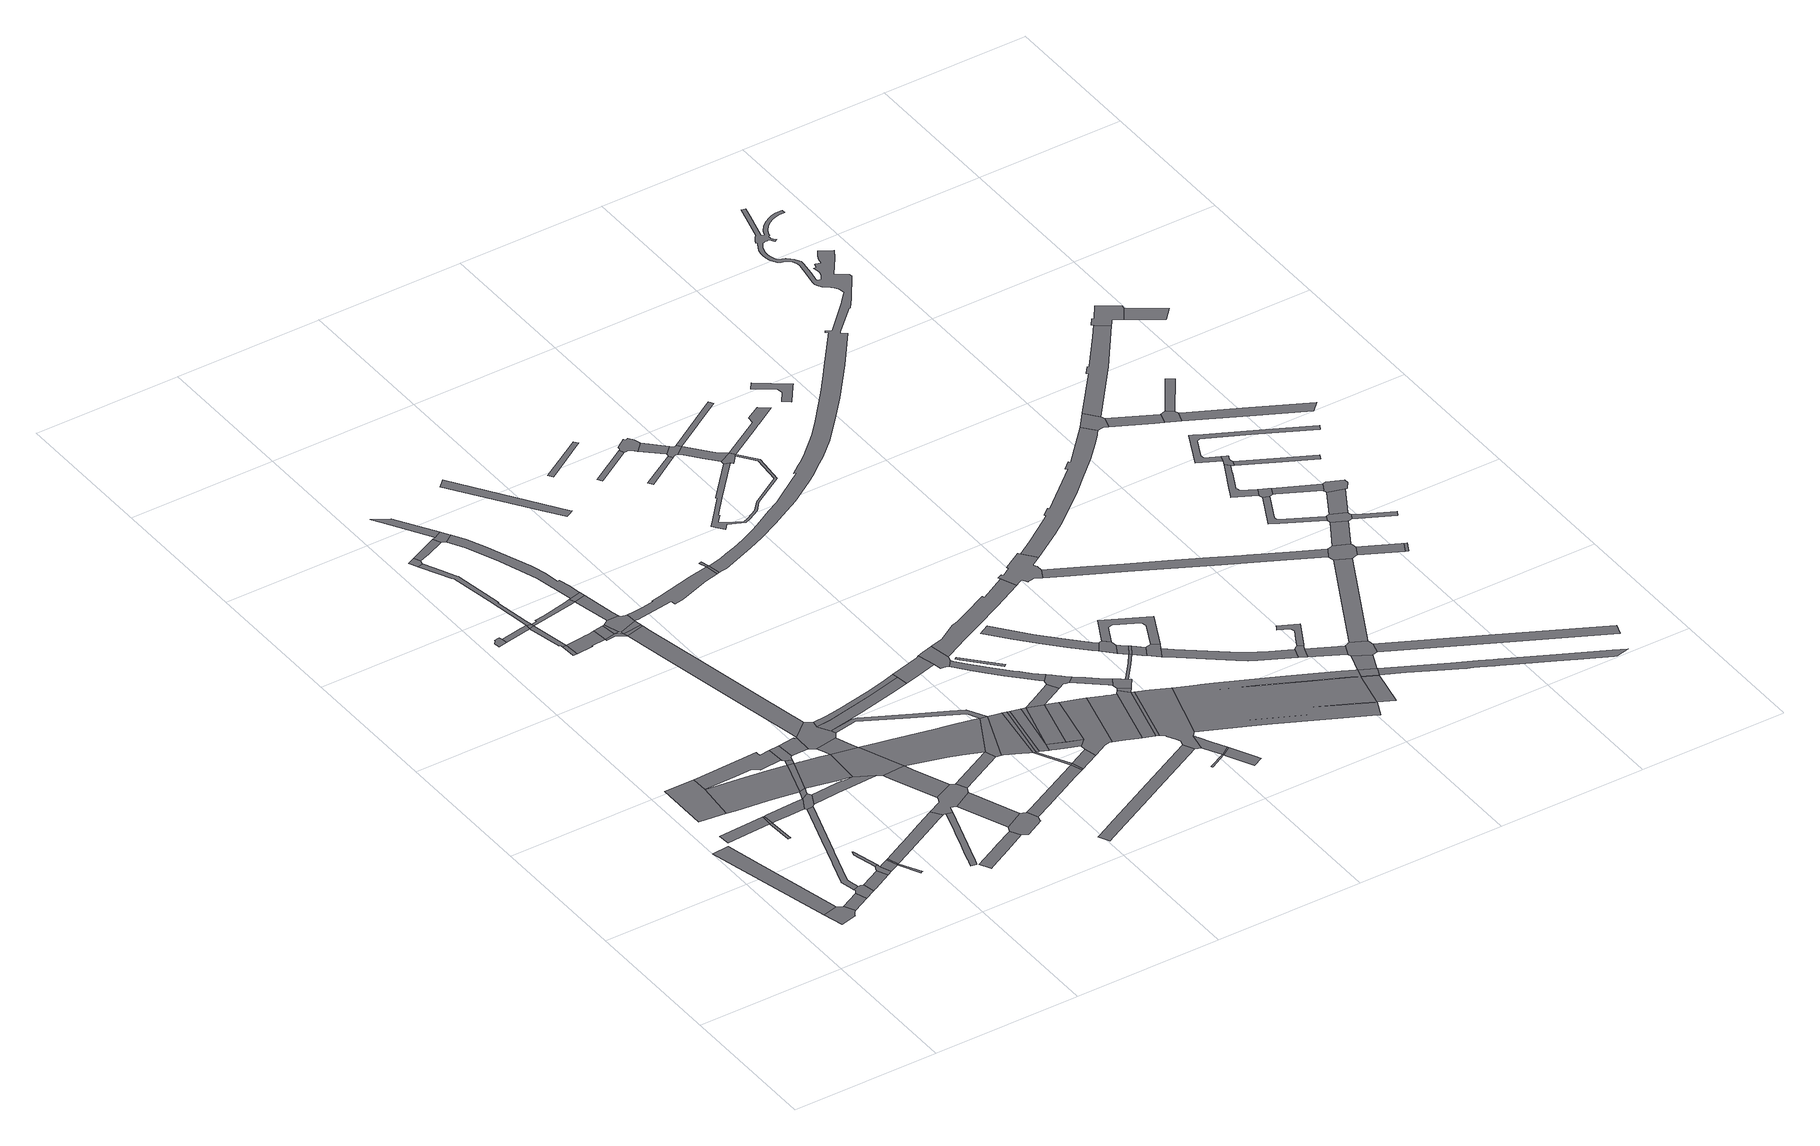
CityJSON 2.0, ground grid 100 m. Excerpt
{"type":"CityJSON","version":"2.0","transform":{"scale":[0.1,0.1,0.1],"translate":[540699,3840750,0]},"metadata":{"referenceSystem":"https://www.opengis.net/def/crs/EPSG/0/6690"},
"CityObjects":{
"road1":{"type":"Road","geometry":[{"type":"MultiSurface","lod":"1","boundaries":[[[0,1,2,3,4,5,6,7,8,9,10]]]}]},
"road2":{"type":"Road","attributes":{"RoadStructureAttribute.sectionType":"1"},"geometry":[{"type":"MultiSurface","lod":"1","boundaries":[[[11,12,13,14,15,16,3,2]]]}]},
"road3":{"type":"Road","attributes":{"RoadStructureAttribute.sectionType":"1"},"geometry":[{"type":"MultiSurface","lod":"1","boundaries":[[[17,10,9,18]]]}]},
"road4":{"type":"Road","geometry":[{"type":"MultiSurface","lod":"1","boundaries":[[[19,20,21,22,17,18,23,24,25]]]}]},
"road5":{"type":"Road","attributes":{"RoadStructureAttribute.sectionType":"1"},"geometry":[{"type":"MultiSurface","lod":"1","boundaries":[[[26,27,28,29]]]}]},
"road6":{"type":"Road","attributes":{"function":"1","RoadStructureAttribute.sectionType":"1"},"geometry":[{"type":"MultiSurface","lod":"1","boundaries":[[[30,31,32,33,34,35]]]}]},
"road7":{"type":"Road","attributes":{"RoadStructureAttribute.sectionType":"1"},"geometry":[{"type":"MultiSurface","lod":"1","boundaries":[[[36,25,24,37,38,39]]]}]},
"road8":{"type":"Road","geometry":[{"type":"MultiSurface","lod":"1","boundaries":[[[40,41,42,43,29]]]}]},
"road9":{"type":"Road","geometry":[{"type":"MultiSurface","lod":"1","boundaries":[[[44,26,29,43]]]}]},
"road10":{"type":"Road","attributes":{"RoadStructureAttribute.sectionType":"1"},"geometry":[{"type":"MultiSurface","lod":"1","boundaries":[[[45,46,47,48,49,50,51,52,53,54,55,56,57,58,59,60,61,62,21,20]]]}]},
"road11":{"type":"Road","geometry":[{"type":"MultiSurface","lod":"1","boundaries":[[[63,64,65,36,39,66,67]]]}]},
"road12":{"type":"Road","geometry":[{"type":"MultiSurface","lod":"1","boundaries":[[[68,69,70,71,64,63]]]}]},
"road13":{"type":"Road","attributes":{"RoadStructureAttribute.sectionType":"1"},"geometry":[{"type":"MultiSurface","lod":"1","boundaries":[[[72,73,74,67,66,75]]]}]},
"road14":{"type":"Road","attributes":{"RoadStructureAttribute.sectionType":"1"},"geometry":[{"type":"MultiSurface","lod":"1","boundaries":[[[76,77,78,79,44,43,80,81,82,83,84]]]}]},
"road15":{"type":"Road","geometry":[{"type":"MultiSurface","lod":"1","boundaries":[[[85,72,75,86]]]}]},
"road16":{"type":"Road","geometry":[{"type":"MultiSurface","lod":"1","boundaries":[[[87,88,89,90,86,75]]]}]},
"road17":{"type":"Road","attributes":{"function":"1"},"geometry":[{"type":"MultiSurface","lod":"1","boundaries":[[[91,92,93,94,95,96,97,98,99,100,34,33,101,102,103,104,105]]]}]},
"road18":{"type":"Road","attributes":{"function":"3","RoadStructureAttribute.sectionType":"1"},"geometry":[{"type":"MultiSurface","lod":"1","boundaries":[[[106,107,108,35,34,109,110,111,112,113,114,115]]]}]},
"road19":{"type":"Road","geometry":[{"type":"MultiSurface","lod":"1","boundaries":[[[116,117,76,84,118,54,53,119,120,121]]]}]},
"road20":{"type":"Road","attributes":{"RoadStructureAttribute.sectionType":"1"},"geometry":[{"type":"MultiSurface","lod":"1","boundaries":[[[122,123,124,125,104,126,127,128,76,117]]]}]},
"road21":{"type":"Road","geometry":[{"type":"MultiSurface","lod":"1","boundaries":[[[129,130,131,132,133,134,135,136]]]}]},
"road22":{"type":"Road","attributes":{"RoadStructureAttribute.sectionType":"1"},"geometry":[{"type":"MultiSurface","lod":"1","boundaries":[[[137,138,139,140,141,85,86,142,143,144,145,146]]]}]},
"road23":{"type":"Road","geometry":[{"type":"MultiSurface","lod":"1","boundaries":[[[105,104,125,147]]]}]},
"road24":{"type":"Road","attributes":{"RoadStructureAttribute.sectionType":"1"},"geometry":[{"type":"MultiSurface","lod":"1","boundaries":[[[148,149,150,151,136,135,152,153]]]}]},
"road25":{"type":"Road","attributes":{"RoadStructureAttribute.sectionType":"1"},"geometry":[{"type":"MultiSurface","lod":"1","boundaries":[[[154,105,147,155]]]}]},
"road26":{"type":"Road","attributes":{"RoadStructureAttribute.sectionType":"1"},"geometry":[{"type":"MultiSurface","lod":"1","boundaries":[[[156,157,158,159,121,120,160,161,162,163,164,165]]]}]},
"road27":{"type":"Road","geometry":[{"type":"MultiSurface","lod":"1","boundaries":[[[166,167,168,169]]]}]},
"road28":{"type":"Road","geometry":[{"type":"MultiSurface","lod":"1","boundaries":[[[170,115,114,154,155,171,172,173,174]]]}]},
"road29":{"type":"Road","attributes":{"function":"1","RoadStructureAttribute.sectionType":"7"},"geometry":[{"type":"MultiSurface","lod":"1","boundaries":[[[175,176,177,178,147,125,179,180,165,181]]]}]},
"road30":{"type":"Road","attributes":{"RoadStructureAttribute.sectionType":"1"},"geometry":[{"type":"MultiSurface","lod":"1","boundaries":[[[182,153,183,184,167,166]]]}]},
"road31":{"type":"Road","attributes":{"RoadStructureAttribute.sectionType":"1"},"geometry":[{"type":"MultiSurface","lod":"1","boundaries":[[[185,186,187,188,189,190,191,192,193,194,195,196,197,198,199,200]]]}]},
"road32":{"type":"Road","geometry":[{"type":"MultiSurface","lod":"1","boundaries":[[[148,153,182,201]]]}]},
"road33":{"type":"Road","attributes":{"RoadStructureAttribute.sectionType":"1"},"geometry":[{"type":"MultiSurface","lod":"1","boundaries":[[[202,203,204,205,206,207,208,209,210,211,212,213,214,215,148,201]]]}]},
"road34":{"type":"Road","geometry":[{"type":"MultiSurface","lod":"1","boundaries":[[[216,217,218,209,208,219,220]]]}]},
"road35":{"type":"Road","attributes":{"RoadStructureAttribute.sectionType":"1"},"geometry":[{"type":"MultiSurface","lod":"1","boundaries":[[[221,222,223,224,225,226,227,228,229]]]}]},
"road36":{"type":"Road","attributes":{"function":"3","RoadStructureAttribute.sectionType":"1"},"geometry":[{"type":"MultiSurface","lod":"1","boundaries":[[[230,231,170,174,232,233,234,235]]]}]},
"road37":{"type":"Road","attributes":{"RoadStructureAttribute.sectionType":"1"},"geometry":[{"type":"MultiSurface","lod":"1","boundaries":[[[236,237,238,239,240,241,166,169,242,243,244]]]}]},
"road38":{"type":"Road","attributes":{"RoadStructureAttribute.sectionType":"1"},"geometry":[{"type":"MultiSurface","lod":"1","boundaries":[[[245,246,247,248,249,250,201,182,251,252,253,254]]]}]},
"road39":{"type":"Road","attributes":{"RoadStructureAttribute.sectionType":"1"},"geometry":[{"type":"MultiSurface","lod":"1","boundaries":[[[255,216,220,256,257]]]}]},
"road40":{"type":"Road","attributes":{"RoadStructureAttribute.sectionType":"1"},"geometry":[{"type":"MultiSurface","lod":"1","boundaries":[[[258,259,260,261,181,262]]]}]},
"road41":{"type":"Road","geometry":[{"type":"MultiSurface","lod":"1","boundaries":[[[263,264,265,266,236,244,267]]]}]},
"road42":{"type":"Road","geometry":[{"type":"MultiSurface","lod":"1","boundaries":[[[181,165,164,268,269,270,271,272,273,262]]]}]},
"road43":{"type":"Road","geometry":[{"type":"MultiSurface","lod":"1","boundaries":[[[274,275,276,267,244,277,278,279,280,281,282]]]}]},
"road44":{"type":"Road","geometry":[{"type":"MultiSurface","lod":"1","boundaries":[[[283,284,285,235,234,260,259,286,287,288,289,290,291]]]}]},
"road45":{"type":"Road","geometry":[{"type":"MultiSurface","lod":"1","boundaries":[[[292,293,294,295,296,137,146,297,185,200,298,299,300,301,302,303,304]]]}]},
"road46":{"type":"Road","attributes":{"RoadStructureAttribute.sectionType":"1"},"geometry":[{"type":"MultiSurface","lod":"1","boundaries":[[[305,306,307,270,269,308,309,294,293]]]}]},
"road47":{"type":"Road","attributes":{"RoadStructureAttribute.sectionType":"1"},"geometry":[{"type":"MultiSurface","lod":"1","boundaries":[[[310,263,267,311]]]}]},
"road48":{"type":"Road","attributes":{"RoadStructureAttribute.sectionType":"7"},"geometry":[{"type":"MultiSurface","lod":"1","boundaries":[[[312,313,314,315,281,316,317,318,319,320,284,283]]]}]},
"road49":{"type":"Road","attributes":{"RoadStructureAttribute.sectionType":"1"},"geometry":[{"type":"MultiSurface","lod":"1","boundaries":[[[321,322,323,324,325,326,327]]]}]},
"road50":{"type":"Road","attributes":{"RoadStructureAttribute.sectionType":"1"},"geometry":[{"type":"MultiSurface","lod":"1","boundaries":[[[301,300,328,329]]]}]},
"road51":{"type":"Road","geometry":[{"type":"MultiSurface","lod":"1","boundaries":[[[330,331,326,325,255,257,332,333]]]}]},
"road52":{"type":"Road","geometry":[{"type":"MultiSurface","lod":"1","boundaries":[[[329,328,221,229,334,335,336,337,338,339,340,341]]]}]},
"road53":{"type":"Road","geometry":[{"type":"MultiSurface","lod":"1","boundaries":[[[342,282,281,315]]]}]},
"road54":{"type":"Road","geometry":[{"type":"MultiSurface","lod":"1","boundaries":[[[343,310,311,344,345,346,347,348,349,350,351,352]]]}]},
"road55":{"type":"Road","attributes":{"RoadStructureAttribute.sectionType":"1"},"geometry":[{"type":"MultiSurface","lod":"1","boundaries":[[[345,344,282,342]]]}]},
"road56":{"type":"Road","attributes":{"RoadStructureAttribute.sectionType":"1"},"geometry":[{"type":"MultiSurface","lod":"1","boundaries":[[[353,354,355,254,343,352]]]}]},
"road57":{"type":"Road","attributes":{"RoadStructureAttribute.sectionType":"1"},"geometry":[{"type":"MultiSurface","lod":"1","boundaries":[[[356,357,358,359,360,361,362,363,364,365,333,332,366,367,368,369,370]]]}]},
"road58":{"type":"Road","geometry":[{"type":"MultiSurface","lod":"1","boundaries":[[[370,369,245,254,355]]]}]},
"road59":{"type":"Road","attributes":{"RoadStructureAttribute.sectionType":"1"},"geometry":[{"type":"MultiSurface","lod":"1","boundaries":[[[371,372,373,304,303,374]]]}]},
"road60":{"type":"Road","attributes":{"function":"1"},"geometry":[{"type":"MultiSurface","lod":"1","boundaries":[[[375,376,377,378,379,380,381,382,383,273,272,384,385,371,386]]]}]},
"road61":{"type":"Road","attributes":{"function":"3","RoadStructureAttribute.sectionType":"1"},"geometry":[{"type":"MultiSurface","lod":"1","boundaries":[[[387,388,389,289,288,390,391,392,393,394]]]}]},
"road62":{"type":"Road","geometry":[{"type":"MultiSurface","lod":"1","boundaries":[[[395,396,397,398,399,291,290,400,401,402,387]]]}]},
"road63":{"type":"Road","attributes":{"RoadStructureAttribute.sectionType":"1"},"geometry":[{"type":"MultiSurface","lod":"1","boundaries":[[[403,404,405,406,407,287,286,408,409,410,411,412,386,413]]]}]},
"road64":{"type":"Road","attributes":{"RoadStructureAttribute.sectionType":"1"},"geometry":[{"type":"MultiSurface","lod":"1","boundaries":[[[414,415,416,341,340,417,418,419,420,421,422,423,424,425,426]]]}]},
"road65":{"type":"Road","attributes":{"RoadStructureAttribute.sectionType":"1"},"geometry":[{"type":"MultiSurface","lod":"1","boundaries":[[[427,428,429,430,431,432,433,434,346,345,435,436,437,438,439,440,441,442]]]}]},
"road66":{"type":"Road","attributes":{"RoadStructureAttribute.sectionType":"1"},"geometry":[{"type":"MultiSurface","lod":"1","boundaries":[[[386,371,374,443,413]]]}]},
"road67":{"type":"Road","attributes":{"RoadStructureAttribute.sectionType":"1"},"geometry":[{"type":"MultiSurface","lod":"1","boundaries":[[[444,445,446,447,448,449,450]]]}]},
"road68":{"type":"Road","geometry":[{"type":"MultiSurface","lod":"1","boundaries":[[[451,452,413,443,453,454,455,456,457]]]}]},
"road69":{"type":"Road","geometry":[{"type":"MultiSurface","lod":"1","boundaries":[[[458,459,460,414,461]]]}]},
"road70":{"type":"Road","geometry":[{"type":"MultiSurface","lod":"1","boundaries":[[[461,414,426,462]]]}]},
"road71":{"type":"Road","geometry":[{"type":"MultiSurface","lod":"1","boundaries":[[[457,456,460,459,463]]]}]},
"road72":{"type":"Road","attributes":{"RoadStructureAttribute.sectionType":"1"},"geometry":[{"type":"MultiSurface","lod":"1","boundaries":[[[464,465,466,467,468,469,470,471,472,473,474]]]}]},
"road73":{"type":"Road","attributes":{"RoadStructureAttribute.sectionType":"1"},"geometry":[{"type":"MultiSurface","lod":"1","boundaries":[[[475,463,459,476,477]]]}]},
"road74":{"type":"Road","attributes":{"RoadStructureAttribute.sectionType":"1"},"geometry":[{"type":"MultiSurface","lod":"1","boundaries":[[[478,479,480,461,462,481,482,483]]]}]},
"road75":{"type":"Road","attributes":{"RoadStructureAttribute.sectionType":"1"},"geometry":[{"type":"MultiSurface","lod":"1","boundaries":[[[477,476,484,485,486]]]}]},
"road76":{"type":"Road","geometry":[{"type":"MultiSurface","lod":"1","boundaries":[[[487,488,395,387,394,489,490]]]}]},
"road77":{"type":"Road","geometry":[{"type":"MultiSurface","lod":"1","boundaries":[[[491,485,484,492,493,494,495,496]]]}]},
"road78":{"type":"Road","geometry":[{"type":"MultiSurface","lod":"1","boundaries":[[[497,427,442,498]]]}]},
"road79":{"type":"Road","geometry":[{"type":"MultiSurface","lod":"1","boundaries":[[[499,500,427,497]]]}]},
"road80":{"type":"Road","attributes":{"function":"1","RoadStructureAttribute.sectionType":"7"},"geometry":[{"type":"MultiSurface","lod":"1","boundaries":[[[486,485,501,502]]]}]},
"road81":{"type":"Road","attributes":{"function":"1","RoadStructureAttribute.sectionType":"7"},"geometry":[{"type":"MultiSurface","lod":"1","boundaries":[[[501,485,503,504]]]}]},
"road82":{"type":"Road","attributes":{"function":"1","RoadStructureAttribute.sectionType":"7"},"geometry":[{"type":"MultiSurface","lod":"1","boundaries":[[[505,504,503,496,506]]]}]},
"road83":{"type":"Road","geometry":[{"type":"MultiSurface","lod":"1","boundaries":[[[507,508,487,490,509,510,511,512,513]]]}]},
"road84":{"type":"Road","attributes":{"function":"1","RoadStructureAttribute.sectionType":"7"},"geometry":[{"type":"MultiSurface","lod":"1","boundaries":[[[514,506,496,495,478,483,515,516,517,518]]]}]},
"road85":{"type":"Road","attributes":{"RoadStructureAttribute.sectionType":"1"},"geometry":[{"type":"MultiSurface","lod":"1","boundaries":[[[519,520,501,504,521]]]}]},
"road86":{"type":"Road","attributes":{"RoadStructureAttribute.sectionType":"1"},"geometry":[{"type":"MultiSurface","lod":"1","boundaries":[[[522,523,524,525,526]]]}]},
"road87":{"type":"Road","attributes":{"RoadStructureAttribute.sectionType":"1"},"geometry":[{"type":"MultiSurface","lod":"1","boundaries":[[[527,528,529,530,531,532,533,534,512,511,535,536,537,538,539,540,541]]]}]},
"road88":{"type":"Road","geometry":[{"type":"MultiSurface","lod":"1","boundaries":[[[542,543,544,545,546]]]}]},
"road89":{"type":"Road","geometry":[{"type":"MultiSurface","lod":"1","boundaries":[[[547,548,549,550,518,517,551,552,553,554]]]}]},
"road90":{"type":"Road","attributes":{"RoadStructureAttribute.sectionType":"1"},"geometry":[{"type":"MultiSurface","lod":"1","boundaries":[[[555,556,557,558]]]}]},
"road91":{"type":"Road","geometry":[{"type":"MultiSurface","lod":"1","boundaries":[[[559,560,561,562,563]]]}]},
"road92":{"type":"Road","geometry":[{"type":"MultiSurface","lod":"1","boundaries":[[[564,565,566,567,568,541,540,569,519,521,570,571,572,573]]]}]},
"road93":{"type":"Road","geometry":[{"type":"MultiSurface","lod":"1","boundaries":[[[574,554,553,575,576]]]}]},
"road94":{"type":"Road","attributes":{"function":"1","RoadStructureAttribute.sectionType":"7"},"geometry":[{"type":"MultiSurface","lod":"1","boundaries":[[[576,575,577,578]]]}]},
"road95":{"type":"Road","geometry":[{"type":"MultiSurface","lod":"1","boundaries":[[[579,580,581,582,583,559,584]]]}]},
"road96":{"type":"Road","geometry":[{"type":"MultiSurface","lod":"1","boundaries":[[[584,559,563,585]]]}]},
"road97":{"type":"Road","attributes":{"RoadStructureAttribute.sectionType":"1"},"geometry":[{"type":"MultiSurface","lod":"1","boundaries":[[[586,587,588,589]]]}]},
"road98":{"type":"Road","attributes":{"RoadStructureAttribute.sectionType":"1"},"geometry":[{"type":"MultiSurface","lod":"1","boundaries":[[[590,585,563,591,592,593]]]}]},
"road99":{"type":"Road","attributes":{"RoadStructureAttribute.sectionType":"1"},"geometry":[{"type":"MultiSurface","lod":"1","boundaries":[[[594,595,596,573,572,597,598,599]]]}]},
"road100":{"type":"Road","geometry":[{"type":"MultiSurface","lod":"1","boundaries":[[[600,578,577,601,602,603,604,605,464,474,606,582,581,607,608,609]]]}]},
"road101":{"type":"Road","attributes":{"function":"3","RoadStructureAttribute.sectionType":"1"},"geometry":[{"type":"MultiSurface","lod":"1","boundaries":[[[610,611,612,613,614,615,616,507,513,617,618,619,620,621,622,623]]]}]},
"road102":{"type":"Road","geometry":[{"type":"MultiSurface","lod":"1","boundaries":[[[624,625,626,627,628,555,558,629,630,631,632,633,634,635]]]}]},
"road103":{"type":"Road","attributes":{"RoadStructureAttribute.sectionType":"1"},"geometry":[{"type":"MultiSurface","lod":"1","boundaries":[[[636,574,576,637]]]}]},
"road104":{"type":"Road","geometry":[{"type":"MultiSurface","lod":"1","boundaries":[[[638,599,598,639,636,637,640,641,642,643,644]]]}]},
"road105":{"type":"Road","attributes":{"RoadStructureAttribute.sectionType":"1"},"geometry":[{"type":"MultiSurface","lod":"1","boundaries":[[[645,646,647,648,649,650,651,652,653,654,655,656,657,658,659,660,661,662,663,664,665,666,667,668,669,670,671,672]]]}]},
"road106":{"type":"Road","attributes":{"RoadStructureAttribute.sectionType":"1"},"geometry":[{"type":"MultiSurface","lod":"1","boundaries":[[[633,632,673,674]]]}]},
"road107":{"type":"Road","attributes":{"RoadStructureAttribute.sectionType":"1"},"geometry":[{"type":"MultiSurface","lod":"1","boundaries":[[[675,676,677,678,679,680,681,682,683,684,685]]]}]},
"road108":{"type":"Road","geometry":[{"type":"MultiSurface","lod":"1","boundaries":[[[686,674,673,687,586,589,688,689,690,691,692]]]}]},
"road109":{"type":"Road","attributes":{"RoadStructureAttribute.sectionType":"1"},"geometry":[{"type":"MultiSurface","lod":"1","boundaries":[[[693,694,695,644,643,696,697]]]}]},
"road110":{"type":"Road","attributes":{"RoadStructureAttribute.sectionType":"1"},"geometry":[{"type":"MultiSurface","lod":"1","boundaries":[[[698,699,700,701,691,690,702,703,704,705]]]}]},
"road111":{"type":"Road","geometry":[{"type":"MultiSurface","lod":"1","boundaries":[[[706,685,684,707,708,709]]]}]},
"road112":{"type":"Road","geometry":[{"type":"MultiSurface","lod":"1","boundaries":[[[705,704,672,671,710,659,658]]]}]},
"road113":{"type":"Road","attributes":{"RoadStructureAttribute.sectionType":"1"},"geometry":[{"type":"MultiSurface","lod":"1","boundaries":[[[711,708,707,693,712]]]}]},
"road114":{"type":"Road","geometry":[{"type":"MultiSurface","lod":"1","boundaries":[[[712,693,697,713]]]}]},
"road115":{"type":"Road","attributes":{"RoadStructureAttribute.sectionType":"1"},"geometry":[{"type":"MultiSurface","lod":"1","boundaries":[[[713,697,714,715,716]]]}]},
"road116":{"type":"Road","geometry":[{"type":"MultiSurface","lod":"1","boundaries":[[[717,716,715,718,719,720]]]}]},
"road117":{"type":"Road","attributes":{"RoadStructureAttribute.sectionType":"1"},"geometry":[{"type":"MultiSurface","lod":"1","boundaries":[[[721,722,692,691]]]}]},
"road118":{"type":"Road","attributes":{"RoadStructureAttribute.sectionType":"1"},"geometry":[{"type":"MultiSurface","lod":"1","boundaries":[[[723,724,706,709,725,726,727,728,717,720]]]}]},
"road119":{"type":"Road","geometry":[{"type":"MultiSurface","lod":"1","boundaries":[[[729,730,731,732,733,734,735,736,737,738,739,740,741,742,743,744,745,746,747,609,608,748,749,750,751,752,753,754,755,756,757,758,759,760,761,762,763,764,765],[766,767,768]]]}]},
"road120":{"type":"Road","geometry":[{"type":"MultiSurface","lod":"1","boundaries":[[[769,770,771,772,773,774,610,623,775,776,777,778,779,780,781,782,783,784,785,786,787,788]]]}]},
"road121":{"type":"Road","attributes":{"RoadStructureAttribute.sectionType":"1"},"geometry":[{"type":"MultiSurface","lod":"1","boundaries":[[[789,790,791,792,793,794,795,705,658]]]}]},
"road122":{"type":"Road","attributes":{"RoadStructureAttribute.sectionType":"1"},"geometry":[{"type":"MultiSurface","lod":"1","boundaries":[[[796,797,798,799,800,719,718,801,802,803,804,805,806,807,808]]]}]},
"road123":{"type":"Road","attributes":{"RoadStructureAttribute.sectionType":"1"},"geometry":[{"type":"MultiSurface","lod":"1","boundaries":[[[809,810,811,812,813,814,815,816,817,818,819,820,821,822,823,824,825,826,827,828,829,830,831,832,833,834,835,836,837,838,839,840,841,842,843,844,845,846,847,848,849,850,851,852,853,854,855,856,857,858,859,860,861,862,863,864,865,866,867,868,869,870,871,872,873,874,875,876,877,878,879,880,881,882,497,498,883,884,885,886,887,888,889,890,891,892,893,894,895,896,897,898,899,900,901,902,903,904,905,906,907,908,909,910,911,912,913,914,915,916,917,918,919,920,921,922,923,924,925,926,927,928,929,930,931,932,933,934,935,936,937,938,939,940,941,942,943,944,945,946,947,948,949,950,951,952,953,954,955,956,957,958,959,960,961,962,963,964,965,966,967,968,969,970,971,972,973,974,975,976,977,978,979,980,981,982,983,984,985,986,987,988,989,990,991,992,993]]]}]},
"road124":{"type":"Road","geometry":[{"type":"MultiSurface","lod":"1","boundaries":[[[994,995,808,807,996,997,998]]]}]},
"road125":{"type":"Road","geometry":[{"type":"MultiSurface","lod":"1","boundaries":[[[759,758,999,1000]]]}]},
"road126":{"type":"Road","attributes":{"RoadStructureAttribute.sectionType":"1"},"geometry":[{"type":"MultiSurface","lod":"1","boundaries":[[[1001,1002,1003,1004,1005,1006,1007,1008,1009,1010,1011,1012,1013]]]}]},
"road127":{"type":"Road","attributes":{"RoadStructureAttribute.sectionType":"1"},"geometry":[{"type":"MultiSurface","lod":"1","boundaries":[[[736,1014,759,1000,1015,1016]]]}]},
"road128":{"type":"Road","geometry":[{"type":"MultiSurface","lod":"1","boundaries":[[[737,736,1016,1017]]]}]},
"road129":{"type":"Road","attributes":{"RoadStructureAttribute.sectionType":"1"},"geometry":[{"type":"MultiSurface","lod":"1","boundaries":[[[997,996,1018,1019]]]}]},
"road130":{"type":"Road","attributes":{"RoadStructureAttribute.sectionType":"1"},"geometry":[{"type":"MultiSurface","lod":"1","boundaries":[[[1020,1021,1022,1023,1024,1025,1026,1027,1028,1029,994,998]]]}]},
"road131":{"type":"Road","attributes":{"RoadStructureAttribute.sectionType":"1"},"geometry":[{"type":"MultiSurface","lod":"1","boundaries":[[[1030,737,1017,1031,1032]]]}]},
"road132":{"type":"Road","attributes":{"RoadStructureAttribute.sectionType":"1"},"geometry":[{"type":"MultiSurface","lod":"1","boundaries":[[[1033,1034,1035,1036,1037,1038,1039,1040,783,782,1041,1042,1043,1044,1045,1046,1047,1048]]]}]},
"road133":{"type":"Road","geometry":[{"type":"MultiSurface","lod":"1","boundaries":[[[1049,1050,1051,1019,1018,1030,1032,1052,1053,1054,1055,1056]]]}]},
"road134":{"type":"Road","attributes":{"function":"3","RoadStructureAttribute.sectionType":"1"},"geometry":[{"type":"MultiSurface","lod":"1","boundaries":[[[1057,1058,1059,1060,1061,1062,1063,1064,1065,1066,1067,1068,788,787,1069,1070,1071,1072,1073,1074,1075,1076,1077,1078,1079,1080]]]}]},
"road135":{"type":"Road","attributes":{"RoadStructureAttribute.sectionType":"1"},"geometry":[{"type":"MultiSurface","lod":"1","boundaries":[[[1081,1082,1049,1056,1083,1084]]]}]},
"road136":{"type":"Road","attributes":{"function":"1","RoadStructureAttribute.sectionType":"7"},"geometry":[{"type":"MultiSurface","lod":"1","boundaries":[[[1085,1086,1087,1088,1089,1090,1091,1092,1093,1094,1095,1096,1097,1098,1099,1100,1101,1102,1103,1104,1105,1106,1107,1108,1109,1110,1111,1112,1017,1016]]]}]},
"road137":{"type":"Road","attributes":{"RoadStructureAttribute.sectionType":"1"},"geometry":[{"type":"MultiSurface","lod":"1","boundaries":[[[1113,1053,1052,1114,1115,1116]]]}]},
"road138":{"type":"Road","geometry":[{"type":"MultiSurface","lod":"1","boundaries":[[[1117,1118,1119,1048,1047,1120,1081,1084,1121,1122,1123,1124,1125,1126]]]}]},
"road139":{"type":"Road","geometry":[{"type":"MultiSurface","lod":"1","boundaries":[[[1127,1057,1080,1128,1129,1130,1131,1132,1133]]]}]},
"road140":{"type":"Road","attributes":{"RoadStructureAttribute.sectionType":"1"},"geometry":[{"type":"MultiSurface","lod":"1","boundaries":[[[1134,1135,1136,1137,1138,1139,1140,1141,1142,1143,1144,1145]]]}]},
"road141":{"type":"Road","attributes":{"RoadStructureAttribute.sectionType":"1"},"geometry":[{"type":"MultiSurface","lod":"1","boundaries":[[[1146,1147,1148,1149,1150,1151,1152,1153,1154,1155,1156,1157,1158,1159,1160,1161,1162]]]}]},
"road142":{"type":"Road","attributes":{"RoadStructureAttribute.sectionType":"1"},"geometry":[{"type":"MultiSurface","lod":"1","boundaries":[[[1163,1117,1126,1164]]]}]},
"road143":{"type":"Road","attributes":{"RoadStructureAttribute.sectionType":"1"},"geometry":[{"type":"MultiSurface","lod":"1","boundaries":[[[1165,1166,1124,1123,1167,1168]]]}]},
"road144":{"type":"Road","geometry":[{"type":"MultiSurface","lod":"1","boundaries":[[[1169,1152,1151,1134,1145,1170,1171]]]}]},
"road145":{"type":"Road","attributes":{"RoadStructureAttribute.sectionType":"1"},"geometry":[{"type":"MultiSurface","lod":"1","boundaries":[[[1132,1131,1172,1173,1174]]]}]},
"road146":{"type":"Road","geometry":[{"type":"MultiSurface","lod":"1","boundaries":[[[1175,1176,1139,1138,1177,1163,1164,1178,1179,1180,1181,1182,1183]]]}]},
"road147":{"type":"Road","geometry":[{"type":"MultiSurface","lod":"1","boundaries":[[[1184,1185,1186,1187,1188,1189,1146,1162,1190,1191]]]}]},
"road148":{"type":"Road","geometry":[{"type":"MultiSurface","lod":"1","boundaries":[[[1168,1167,1192,1193]]]}]},
"road149":{"type":"Road","attributes":{"RoadStructureAttribute.sectionType":"1"},"geometry":[{"type":"MultiSurface","lod":"1","boundaries":[[[1171,1170,1194,1195,1196]]]}]},
"road150":{"type":"Road","attributes":{"RoadStructureAttribute.sectionType":"1"},"geometry":[{"type":"MultiSurface","lod":"1","boundaries":[[[1197,1175,1183,1198]]]}]},
"road151":{"type":"Road","geometry":[{"type":"MultiSurface","lod":"1","boundaries":[[[1199,1200,1201,1174,1173,1202,1203,1204]]]}]},
"road152":{"type":"Road","attributes":{"RoadStructureAttribute.sectionType":"1"},"geometry":[{"type":"MultiSurface","lod":"1","boundaries":[[[1205,1206,1181,1180,1207,1208,1209]]]}]},
"road153":{"type":"Road","attributes":{"RoadStructureAttribute.sectionType":"1"},"geometry":[{"type":"MultiSurface","lod":"1","boundaries":[[[1210,1191,1190,1211,1212,1213]]]}]},
"road154":{"type":"Road","attributes":{"function":"3","RoadStructureAttribute.sectionType":"1"},"geometry":[{"type":"MultiSurface","lod":"1","boundaries":[[[1214,1215,1216,1217,1218,1219,1127,1133,1220,1221]]]}]},
"road155":{"type":"Road","geometry":[{"type":"MultiSurface","lod":"1","boundaries":[[[1222,1223,1224,1196,1195,1225,1226,1197,1198,1227,1228,1229,1230,1231,1232]]]}]},
"road156":{"type":"Road","attributes":{"RoadStructureAttribute.sectionType":"1"},"geometry":[{"type":"MultiSurface","lod":"1","boundaries":[[[1233,1234,1235,1236,1237,1189,1188,1238,1239,1240,1241,1242,1243,1244,1245]]]}]},
"road157":{"type":"Road","attributes":{"RoadStructureAttribute.sectionType":"1"},"geometry":[{"type":"MultiSurface","lod":"1","boundaries":[[[1246,1247,1248,1249,1199,1204]]]}]},
"road158":{"type":"Road","attributes":{"RoadStructureAttribute.sectionType":"1"},"geometry":[{"type":"MultiSurface","lod":"1","boundaries":[[[1250,1251,1203,1202,1252,1253,1254]]]}]},
"road159":{"type":"Road","geometry":[{"type":"MultiSurface","lod":"1","boundaries":[[[1255,1256,1257,1258,1214,1221,1259,1260,1261,1262,1263,1264,1265,1266,1267,1268,1269]]]}]},
"road160":{"type":"Road","attributes":{"RoadStructureAttribute.sectionType":"1"},"geometry":[{"type":"MultiSurface","lod":"1","boundaries":[[[1270,1265,1264,1271,1272,1273]]]}]}
},
"vertices":[
[333,510,0],[324,515,0],[315,519,0],[213,494,0],[247,357,0],[356,384,0],[358,387,0],[359,389,0],[378,420,0],[391,427,0],[354,499,0],
[278,680,0],[174,1121,0],[117,1368,0],[3,1357,0],[42,1194,0],[203,537,0],
[484,565,0],[511,489,0],
[551,613,0],[535,617,0],[497,600,0],[499,592,0],[581,526,0],[586,528,0],[567,608,0],
[448,1494,0],[130,1477,0],[139,1396,0],[442,1414,0],
[108,2022,0],[109,1665,0],[202,1653,0],[289,1641,0],[314,1908,0],[314,2022,0],
[708,681,0],[603,537,0],[605,538,0],[745,611,0],
[451,1231,0],[460,1231,0],[469,1231,0],[462,1415,0],
[459,1495,0],
[527,651,0],[514,704,0],[573,881,0],[574,883,0],[604,971,0],[609,987,0],[632,1055,0],[749,1409,0],[747,1411,0],[706,1410,0],[606,1109,0],[536,895,0],[531,882,0],[474,707,0],[473,705,0],[474,704,0],[486,648,0],[488,642,0],
[745,726,0],[726,721,0],[718,704,0],[777,628,0],[750,703,0],
[698,915,0],[695,915,0],[692,914,0],[686,887,0],
[817,738,0],[766,711,0],[754,705,0],[844,663,0],
[741,1511,0],[706,1509,0],[591,1502,0],[478,1496,0],[464,1415,0],[472,1415,0],[482,1416,0],[588,1421,0],[694,1426,0],
[827,743,0],[854,668,0],
[915,521,0],[923,523,0],[930,526,0],[930,527,0],
[847,1836,0],[830,1839,0],[810,1842,0],[800,1844,0],[752,1852,0],[697,1861,0],[575,1875,0],[459,1891,0],[354,1902,0],[322,1907,0],[350,1632,0],[507,1614,0],[592,1602,0],[764,1578,0],[849,1835,0],
[771,2007,0],[768,2040,0],[338,2022,0],[382,1909,0],[538,1913,0],[656,1919,0],[694,1884,0],[849,1898,0],[851,1895,0],[842,2015,0],
[793,1534,0],[791,1536,0],[700,1418,0],[755,1420,0],[766,1431,0],[808,1515,0],
[802,1567,0],[804,1572,0],[808,1584,0],[808,1587,0],[763,1576,0],[752,1542,0],[746,1525,0],
[141,3816,0],[105,3809,0],[104,3807,0],[87,3783,0],[86,3782,0],[93,3745,0],[153,3756,0],[146,3795,0],
[1293,987,0],[1170,923,0],[1085,878,0],[996,831,0],[970,818,0],[867,674,0],[934,709,0],[1207,852,0],[1294,897,0],[1339,920,0],
[890,1828,0],
[343,3832,0],[337,3831,0],[329,3829,0],[298,3823,0],[221,3769,0],[341,3792,0],
[864,1880,0],[902,1862,0],
[1050,1525,0],[1027,1529,0],[1026,1529,0],[997,1527,0],[1000,1447,0],[1002,1447,0],[1157,1457,0],[1224,1461,0],[1231,1462,0],[1108,1527,0],
[428,3538,0],[400,3536,0],[405,3430,0],[433,3432,0],
[914,2023,0],[910,1886,0],[913,1889,0],[918,1893,0],[924,1899,0],
[1053,1799,0],[934,1820,0],[930,1821,0],[910,1824,0],[1030,1542,0],[1096,1530,0],[1120,1784,0],
[375,3802,0],[388,3555,0],[395,3555,0],
[1359,918,0],[1311,767,0],[1307,756,0],[1296,721,0],[1260,612,0],[1233,532,0],[1215,476,0],[1209,456,0],[1195,412,0],[1234,406,0],[1251,457,0],[1253,464,0],[1297,598,0],[1297,599,0],[1349,754,0],[1401,911,0],
[373,3819,0],
[364,3870,0],[325,4106,0],[332,4109,0],[277,4451,0],[266,4472,0],[226,4558,0],[172,4672,0],[135,4663,0],[197,4539,0],[237,4459,0],[244,4446,0],[295,4154,0],[308,4066,0],[340,3853,0],
[158,4745,0],[108,4721,0],[132,4669,0],[172,4674,0],[179,4700,0],
[1576,569,0],[1437,498,0],[1423,490,0],[1299,427,0],[1246,398,0],[1283,326,0],[1300,335,0],[1460,420,0],[1612,500,0],
[1032,2027,0],[1031,2036,0],[979,1902,0],[980,1898,0],[1043,1902,0],[1047,2029,0],
[641,3563,0],[603,3554,0],[560,3551,0],[544,3549,0],[541,3549,0],[518,3546,0],[549,3440,0],[549,3447,0],[650,3458,0],
[693,3900,0],[674,3896,0],[657,3892,0],[478,3852,0],[411,3840,0],[412,3828,0],[687,3858,0],[690,3858,0],[702,3860,0],[711,3863,0],
[357,4839,0],[259,4731,0],[381,4788,0],
[1285,1775,0],[1236,1900,0],[1084,1873,0],[1106,1819,0],[1295,1749,0],
[712,3576,0],[648,3565,0],[646,3564,0],[644,3564,0],[724,3472,0],
[1240,1454,0],[1262,1437,0],[1416,1449,0],[1416,1450,0],[1418,1449,0],[1296,1748,0],
[759,3457,0],[749,3465,0],[738,3470,0],[652,3446,0],[721,3452,0],[738,3440,0],[767,3420,0],[779,3412,0],[770,3441,0],
[1166,2130,0],[1049,2031,0],[1049,2030,0],[1263,1939,0],[1252,1970,0],[1249,1974,0],[1204,2050,0],[1203,2052,0],[1211,2097,0],
[1552,1141,0],[1540,1145,0],[1405,1081,0],[1408,1072,0],[1389,1035,0],[1345,923,0],[1406,928,0],[1415,957,0],[1452,947,0],[1585,1019,0],[1602,1059,0],[1606,1061,0],[1572,1133,0],
[1539,1146,0],[1442,1386,0],[1418,1445,0],[1271,1416,0],[1289,1369,0],
[725,3578,0],[757,3475,0],
[1098,2472,0],[1000,2962,0],[916,3385,0],[905,3444,0],[784,3384,0],[837,3115,0],[959,2502,0],[1039,2099,0],[1043,2079,0],
[159,5205,0],[164,5198,0],[190,5155,0],[196,5144,0],[378,4848,0],[429,4875,0],[266,5142,0],
[1590,609,0],[1723,683,0],
[463,4818,0],[457,4828,0],[407,4774,0],[466,4814,0],
[1642,486,0],[1650,483,0],[1651,482,0],[1782,551,0],[1781,552,0],[1790,591,0],[1794,593,0],[1762,666,0],
[903,3457,0],
[765,3608,0],[767,3465,0],[895,3514,0],[890,3585,0],[880,3585,0],[867,3589,0],[859,3592,0],[854,3594,0],[852,3596,0],[842,3604,0],
[832,3655,0],[806,3797,0],[790,3884,0],
[777,3952,0],[767,4009,0],[750,4091,0],[737,4088,0],[716,4197,0],[708,4233,0],[708,4240,0],[689,4298,0],[571,4610,0],[519,4728,0],[473,4658,0],[562,4440,0],[651,4176,0],[706,3906,0],[782,3926,0],
[1891,1297,0],[1885,1294,0],[1884,1293,0],[1914,1220,0],
[2044,1589,0],[2012,1596,0],[1909,1618,0],[1820,1637,0],[1775,1647,0],[1721,1658,0],[1486,1709,0],[1424,1722,0],[1308,1747,0],[1672,1376,0],[1762,1347,0],[2047,1588,0],
[1869,2190,0],[1618,2127,0],[1307,2062,0],[1441,2011,0],[1504,2024,0],[1608,2046,0],[1790,2089,0],[1882,2113,0],
[1861,2229,0],[1764,2201,0],[1644,2173,0],[1412,2123,0],[1312,2107,0],[1306,2064,0],[1618,2129,0],[1868,2192,0],
[2026,1699,0],[1942,1743,0],[1747,1843,0],[1452,1990,0],[1416,1998,0],[1420,1969,0],[1671,1840,0],[1711,1819,0],[2008,1664,0],[2039,1603,0],[2093,1578,0],
[2237,910,0],[2228,905,0],[1797,683,0],[1833,612,0],[1874,633,0],[1910,650,0],[2001,698,0],[2015,705,0],[2106,751,0],[2122,759,0],[2211,806,0],[2227,814,0],[2264,832,0],
[1543,3717,0],[1534,3716,0],[1406,3692,0],[1150,3630,0],[1090,3617,0],[1090,3609,0],[1007,3596,0],[947,3590,0],[913,3517,0],[923,3514,0],[1180,3552,0],[1186,3520,0],[1235,3528,0],[1255,3533,0],[1465,3605,0],[1557,3626,0],
[1948,1216,0],
[1041,4721,0],[1135,4584,0],[1162,4598,0],[1190,4612,0],[1188,4616,0],[729,5292,0],[679,5240,0],
[2173,1560,0],[2095,1577,0],[1960,1211,0],[2093,1149,0],[2100,1145,0],[2118,1137,0],[2182,1558,0],
[2139,1124,0],[2136,1130,0],[2123,1127,0],[2249,916,0],
[2276,838,0],
[2212,1551,0],
[2891,704,0],[2508,507,0],[2502,504,0],[2091,294,0],[2057,276,0],[1977,234,0],[2015,162,0],[2051,181,0],[2492,409,0],[2538,433,0],[2928,635,0],
[2217,1550,0],[2156,1121,0],[2229,1546,0],
[2390,989,0],[2372,980,0],[2252,918,0],[2321,861,0],[2334,868,0],[2409,907,0],
[2210,1099,0],[2226,1158,0],[2298,1529,0],
[2087,2296,0],[2070,2289,0],[1946,2130,0],[2120,2176,0],
[2347,1107,0],[2225,1093,0],[2253,1082,0],[2314,1058,0],[2390,1030,0],[2440,1075,0],
[1559,3719,0],[1572,3629,0],
[1542,3774,0],[1526,3770,0],
[2327,1521,0],[2325,1522,0],
[2338,1115,0],[2436,1487,0],
[2461,1478,0],[2518,1459,0],
[2203,2333,0],[2127,2312,0],[2131,2123,0],[2172,2119,0],[2180,2110,0],[2218,2155,0],[2230,2193,0],
[2641,1418,0],[2514,961,0],[2553,968,0],[2564,963,0],[2677,1404,0],
[2559,1643,0],[2398,1559,0],[2597,1570,0],
[1574,5173,0],[1562,5164,0],[1268,4985,0],[1288,4951,0],[1596,5146,0],
[2587,1747,0],[2576,1758,0],[2546,1786,0],[2495,1839,0],[2482,1852,0],[2383,1957,0],[2282,2072,0],[2230,2140,0],[2261,2009,0],[2321,1939,0],[2397,1854,0],[2465,1783,0],[2545,1704,0],[2566,1683,0],[2608,1728,0],
[2269,2131,0],[2451,1928,0],[2466,1941,0],[2266,2161,0],[2251,2152,0],
[2831,1345,0],[2819,1349,0],[2790,1361,0],[2776,1366,0],[2642,933,0],[2714,905,0],[2732,898,0],[2849,1337,0],
[1752,4953,0],[1487,4788,0],[1505,4757,0],[1766,4919,0],
[3033,497,0],[2913,436,0],[2916,431,0],[2918,426,0],[3037,488,0],
[2692,1652,0],[2676,1666,0],[2652,1688,0],[2635,1704,0],[2617,1720,0],[2563,1667,0],[2641,1593,0],[2659,1590,0],[2679,1587,0],[2723,1624,0],
[2869,1365,0],[2810,867,0],[2926,1306,0],
[2828,860,0],[2945,1298,0],
[3049,639,0],[3013,710,0],[2994,747,0],[2969,621,0],[2978,603,0],[3097,545,0],
[3102,536,0],
[1960,4744,0],[1713,4596,0],[1734,4561,0],[1977,4717,0],
[3186,372,0],[3044,475,0],[3131,305,0],[3202,341,0],
[2897,1485,0],[2846,1525,0],[2785,1574,0],[2858,1438,0],[2877,1422,0],[2910,1475,0],
[3032,1262,0],[2859,832,0],[2861,828,0],[2892,769,0],[2904,746,0],[2892,709,0],[2930,636,0],[3005,759,0],[3019,775,0],[3150,1209,0],
[2912,2657,0],[2732,2559,0],[2726,2574,0],[2553,2491,0],[2468,2451,0],[2420,2436,0],[2299,2359,0],[2345,2251,0],[2390,2272,0],[2500,2325,0],[2504,2327,0],[2538,2344,0],[2744,2443,0],[2953,2551,0],
[1844,5016,0],[1832,5031,0],[1762,4980,0],[1762,4970,0],[1760,4961,0],[1783,4922,0],[1797,4923,0],[1812,4911,0],[1839,4886,0],[1894,4944,0],[1882,4988,0],[1859,5025,0],
[2882,1383,0],[2948,1336,0],
[2950,1445,0],[2878,1413,0],[2961,1353,0],[3000,1408,0],[2993,1413,0],[2984,1420,0],[2970,1430,0],
[1963,4248,0],[1970,4241,0],[1829,4081,0],[1787,4033,0],[1803,4011,0],[1840,3960,0],[1873,4000,0],[1976,3949,0],[2012,3964,0],[2094,4009,0],[2151,4073,0],[2371,4209,0],[2390,4416,0],[2301,4540,0],[2290,4530,0],[2374,4412,0],[2356,4218,0],[2142,4085,0],[2085,4021,0],[2006,3978,0],[1976,3966,0],[1882,4012,0],[1845,4047,0],[1888,4095,0],[1881,4101,0],[1989,4224,0],[2225,4487,0],[2190,4501,0],
[1964,4768,0],[2018,4823,0],
[3027,1824,0],[2882,1971,0],[2764,2101,0],[2587,2315,0],[2518,2278,0],[2632,2136,0],[2747,2003,0],[2860,1880,0],[2966,1773,0],[2995,1746,0],[3039,1813,0],
[2042,4800,0],[1964,4754,0],[1991,4726,0],[2003,4730,0],[2017,4728,0],[2077,4780,0],[2058,4810,0],
[3124,1623,0],[3070,1549,0],[2978,1438,0],[3082,1537,0],[3139,1611,0],
[2212,4623,0],[2200,4637,0],[2177,4665,0],[2135,4717,0],[2031,4716,0],[2116,4614,0],[2188,4528,0],[2275,4572,0],
[3066,1821,0],[3075,1668,0],[3113,1742,0],[3107,1780,0],
[2240,4473,0],
[3133,1723,0],[3167,1693,0],
[3181,1680,0],
[3184,1570,0],[3204,1553,0],[3245,1622,0],
[3285,1631,0],[3272,1494,0],[3313,1564,0],[3330,1599,0],
[2469,5026,0],[2451,5056,0],
[3454,1850,0],[3157,1999,0],[3171,1907,0],[3204,1914,0],[3360,1835,0],[3369,1801,0],
[3285,1078,0],[3422,1018,0],[3595,942,0],[3724,884,0],[3849,822,0],[3990,754,0],[4115,693,0],[4135,683,0],[4158,745,0],[4154,746,0],[4149,749,0],[4072,787,0],[3891,873,0],[3745,944,0],[3550,1032,0],[3384,1110,0],[3310,1141,0],[3295,1147,0],[3203,1186,0],[3332,633,0],[3443,583,0],[3761,431,0],[4011,310,0],[4024,303,0],[4073,417,0],[4066,421,0],[3927,491,0],[3704,603,0],[3952,483,0],[4076,422,0],[4133,678,0],[4118,685,0],[4080,705,0],[3942,771,0],[3786,844,0],[3638,915,0],[3473,994,0],[3391,675,0],[3662,546,0],[3358,689,0],
[3136,2809,0],[3004,2728,0],[3008,2714,0],[2946,2674,0],[2935,2687,0],[2904,2670,0],[2978,2564,0],[3007,2579,0],[3028,2542,0],[3034,2546,0],[3056,2549,0],[3076,2551,0],[3102,2538,0],[3123,2527,0],[3159,2599,0],[3158,2639,0],[3146,2658,0],[3143,2663,0],[3213,2706,0],[3147,2796,0],
[2540,4687,0],[2566,4703,0],[2576,4710,0],[2727,4803,0],[2662,4853,0],[2560,4793,0],[2556,4743,0],
[3793,1203,0],[3765,1219,0],[3729,1240,0],[3683,1271,0],[3370,1516,0],[3294,1475,0],[3616,1222,0],[3646,1198,0],[3672,1179,0],[3697,1164,0],[3720,1150,0],[3934,1040,0],[3961,1117,0],
[3662,6513,0],[3641,6431,0],[3603,6289,0],[3593,6253,0],[3583,6249,0],[3576,6236,0],[3563,6216,0],[3553,6196,0],[3559,6186,0],[3538,6150,0],[3525,6117,0],[3520,6095,0],[3518,6068,0],[3520,6045,0],[3529,6008,0],[3540,5987,0],[3547,5976,0],[3552,5969,0],[3562,5961,0],[3572,5956,0],[3585,5953,0],[3600,5946,0],[3617,5934,0],[3629,5921,0],[3639,5906,0],[3645,5891,0],[3646,5872,0],[3630,5775,0],[3617,5696,0],[3615,5682,0],[3615,5669,0],[3620,5650,0],[3637,5623,0],[3679,5589,0],[3693,5574,0],[3707,5551,0],[3711,5534,0],[3714,5505,0],[3707,5498,0],[3654,5439,0],[3647,5431,0],[3435,5220,0],[3382,5146,0],[3381,5147,0],[3442,5232,0],[3427,5241,0],[3410,5253,0],[3404,5243,0],[3420,5231,0],[3260,5025,0],[3188,4935,0],[3184,4928,0],[3070,4786,0],[2969,4665,0],[2867,4549,0],[2773,4446,0],[2707,4383,0],[2652,4330,0],[2630,4309,0],[2595,4283,0],[2569,4263,0],[2543,4243,0],[2479,4195,0],[2494,4188,0],[2315,4066,0],[2238,4015,0],[2151,3970,0],[2049,3911,0],[1974,3870,0],[1870,3822,0],[1783,3786,0],[1706,3758,0],[1661,3742,0],[1573,3721,0],[1594,3634,0],[1634,3640,0],[1659,3647,0],[1861,3727,0],[1968,3773,0],[2110,3842,0],[2239,3910,0],[2331,3961,0],[2497,4071,0],[2569,4121,0],[2636,4174,0],[2706,4228,0],[2834,4346,0],[2968,4490,0],[3114,4659,0],[3319,4911,0],[3506,5158,0],[3471,5185,0],[3478,5195,0],[3653,5361,0],[3658,5357,0],[3659,5360,0],[3713,5430,0],[3842,5615,0],[3838,5635,0],[3817,5649,0],[3762,5686,0],[3858,5819,0],[3896,5880,0],[3815,5931,0],[3802,5916,0],[3786,5890,0],[3772,5859,0],[3762,5820,0],[3730,5829,0],[3723,5829,0],[3719,5814,0],[3717,5801,0],[3697,5801,0],[3703,5770,0],[3704,5747,0],[3702,5735,0],[3694,5717,0],[3679,5693,0],[3673,5687,0],[3667,5686,0],[3661,5686,0],[3653,5690,0],[3650,5696,0],[3647,5705,0],[3659,5770,0],[3675,5870,0],[3674,5898,0],[3664,5920,0],[3652,5939,0],[3636,5956,0],[3614,5972,0],[3594,5980,0],[3582,5983,0],[3578,5985,0],[3574,5988,0],[3565,6002,0],[3556,6018,0],[3549,6050,0],[3547,6067,0],[3549,6091,0],[3553,6108,0],[3564,6137,0],[3584,6172,0],[3590,6174,0],[3598,6177,0],[3609,6179,0],[3621,6179,0],[3626,6179,0],[3634,6177,0],[3638,6175,0],[3656,6145,0],[3673,6157,0],[3659,6176,0],[3653,6187,0],[3652,6199,0],[3652,6206,0],[3654,6211,0],[3658,6213,0],[3662,6214,0],[3665,6226,0],[3673,6245,0],[3679,6258,0],[3684,6264,0],[3705,6291,0],[3737,6319,0],[3763,6333,0],[3790,6344,0],[3818,6350,0],[3862,6353,0],[3861,6379,0],[3814,6376,0],[3782,6369,0],[3751,6357,0],[3722,6340,0],[3686,6310,0],[3657,6272,0],[3649,6255,0],[3641,6234,0],[3634,6234,0],[3627,6235,0],[3622,6239,0],[3621,6246,0],[3630,6280,0],[3670,6431,0],[3690,6506,0],
[3991,1139,0],[3983,1133,0],[3984,1014,0],[4011,1091,0],[4024,1116,0],
[4179,371,0],[4231,629,0],
[2859,4931,0],[2861,4917,0],[2863,4905,0],[2865,4892,0],[2815,4822,0],[2838,4804,0],[2861,4785,0],[2862,4786,0],[2947,4902,0],[2966,4927,0],[2952,4937,0],[2767,5072,0],[2731,5023,0],
[4134,680,0],[4233,632,0],[4234,635,0],
[4260,694,0],
[4193,906,0],[4226,980,0],
[4031,1129,0],[4060,1184,0],[4126,1307,0],[3998,1370,0],[3989,1352,0],[3980,1334,0],[4052,1298,0],[4061,1270,0],[4025,1203,0],[3996,1148,0],
[4203,881,0],[4257,695,0],[4312,817,0],
[4474,1929,0],[4247,2044,0],[4221,2058,0],[4050,2145,0],[3829,2258,0],[3599,2375,0],[3445,2453,0],[3402,2475,0],[3233,2472,0],[3335,2420,0],[3571,2300,0],[4066,2048,0],[4202,1978,0],[4411,1872,0],[4630,1761,0],[4670,1829,0],
[4265,997,0],[4258,994,0],[4250,990,0],[4350,829,0],[4374,909,0],[4367,932,0],[4365,939,0],[4363,948,0],
[4129,3632,0],[3979,3471,0],[3891,3377,0],[3879,3388,0],[3829,3344,0],[3842,3333,0],[3534,3066,0],[3525,3077,0],[3474,3037,0],[3480,3022,0],[3359,2936,0],[3257,2866,0],[3423,2843,0],[3520,2915,0],[3761,3115,0],[3882,3226,0],[3908,3250,0],[4009,3343,0],[4081,3416,0],[4113,3450,0],[4128,3467,0],[4166,3510,0],[4177,3523,0],[4198,3548,0],
[4640,1720,0],[4445,1345,0],[4570,1347,0],[4741,1673,0],
[4261,621,0],[4264,620,0],[4379,565,0],[4502,501,0],[4582,462,0],[4655,423,0],[4700,400,0],[4734,384,0],[4766,369,0],[4851,327,0],[4875,316,0],[4947,281,0],[4979,264,0],[5176,167,0],[5287,112,0],[5289,111,0],[5483,15,0],[5498,8,0],[5591,31,0],[5511,72,0],[5180,238,0],[4904,375,0],[4902,372,0],[4876,385,0],[4798,424,0],[4652,498,0],[4476,586,0],[4265,691,0],
[4991,600,0],[4985,511,0],[5637,182,0],[5664,262,0],
[4711,1839,0],[4703,1836,0],[4674,1827,0],[4638,1726,0],[4747,1675,0],[4781,1686,0],[4783,1685,0],[4821,1755,0],[4813,1787,0],[4811,1795,0],
[4215,3737,0],[4211,3550,0],[4227,3554,0],[4240,3556,0],[4270,3541,0],[4297,3622,0],[4287,3650,0],
[4637,2465,0],[4517,2229,0],[4549,2212,0],[4577,2197,0],[4825,2065,0],[4843,2101,0],[4594,2231,0],[4593,2231,0],[4585,2235,0],[4583,2249,0],[4582,2262,0],[4677,2449,0],
[4628,2858,0],[4617,2836,0],[4515,2634,0],[4498,2601,0],[4482,2569,0],[4629,2493,0],[4656,2546,0],[4562,2595,0],[4557,2616,0],[4555,2625,0],[4618,2751,0],[4621,2757,0],[4620,2758,0],[4619,2759,0],[4649,2820,0],[4651,2824,0],[4653,2828,0],
[4829,2039,0],[4926,1990,0],
[5067,1631,0],[5064,1632,0],[5037,1557,0],[5073,1628,0],
[4712,2518,0],[4703,2456,0],[4729,2509,0],
[4515,3421,0],[4567,3395,0],[4594,3474,0],
[4868,2108,0],[4861,2106,0],[4828,2049,0],[4934,1993,0],[4953,1998,0],[4954,1998,0],[4973,2033,0],[4969,2052,0],[4968,2061,0],
[4681,2884,0],[4693,2908,0],[4695,2913,0],[4688,2917,0],[4658,2931,0],[4645,2891,0],[4674,2818,0],[4687,2857,0],
[5056,1547,0],[5091,1618,0],
[4718,2449,0],[4971,2320,0],[5001,2375,0],
[4977,2295,0],[5087,2263,0],
[4635,3487,0],[4632,3486,0],[4627,3484,0],[4659,3349,0],[4686,3428,0],[4678,3452,0],
[5043,1997,0],[5036,2001,0],[5025,1961,0],[5197,1872,0],[5215,1908,0],
[4908,2744,0],[4893,2706,0],[5128,2586,0],[5148,2622,0],
[4752,4420,0],[4685,4327,0],[4504,4098,0],[4493,4103,0],[4452,4051,0],[4464,4042,0],[4597,4034,0],[4836,4358,0],
[5030,2383,0],[5022,2380,0],[5003,2374,0],[4972,2317,0],[4976,2301,0],[5091,2261,0],[5097,2258,0],[5134,2308,0],[5133,2319,0],[5132,2330,0],[5131,2337,0],
[4991,3022,0],[4660,3187,0],[4637,3199,0],[4615,3210,0],[4496,2967,0],[4568,2976,0],[4561,3003,0],[4624,3136,0],[4638,3142,0],[4651,3147,0],[4924,3012,0],[5290,2828,0],[5309,2862,0],
[4679,3454,0],[4858,3717,0],[4834,3734,0],[4809,3750,0],
[5027,3257,0],[4697,3423,0],[5018,3170,0],[5358,3001,0],[5419,3060,0],
[4864,4577,0],[4793,4472,0],[4779,4478,0],[4743,4429,0],[4852,4379,0],[4868,4401,0],[4872,4404,0],[4875,4406,0],[4914,4383,0],[4931,4371,0],[4995,4463,0],[4995,4465,0],[4997,4485,0],[4956,4515,0],[4952,4517,0],
[5120,4374,0],[5126,4236,0],[5138,4228,0],[5212,4309,0]
]}
